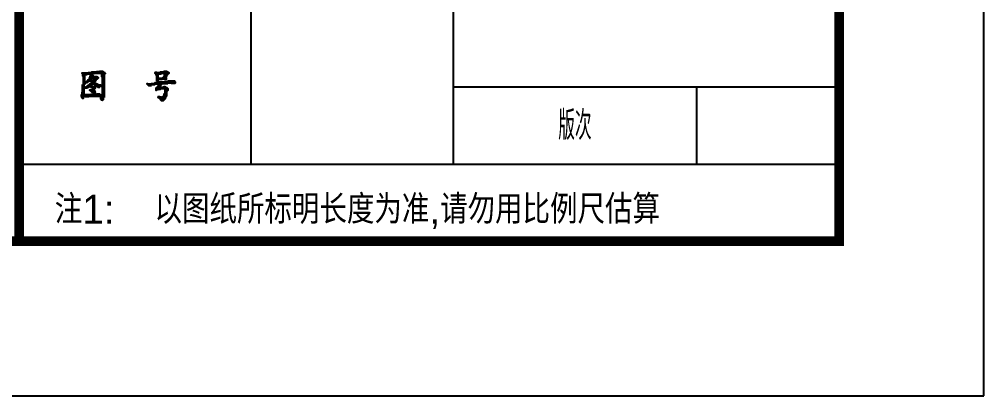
# Model space of a CAD drawing. Header units: inches. Extents: x -10386 to 73614, y -7144 to 52256.
# Drawn here: x 63614 to 73614, y -7144 to -3244 of the extents above; entities that cross this region are included whole.
import ezdxf
from ezdxf.enums import TextEntityAlignment as Align

# ---------------------------------------------------------------- set-up
doc = ezdxf.new("R2010")
doc.units = ezdxf.units.IN
doc.header["$MEASUREMENT"] = 0
doc.layers.add('TITLE_BLOCK_A1$0$TITLE', color=7, linetype='Continuous')
doc.styles.add('TITLE_BLOCK_A1$0$CHINESE(TITLE)', font='sa-rs.shx', dxfattribs={"bigfont": 'sa-hz.shx'})
doc.styles.add('TITLE_BLOCK_A1$0$PB-TITLE', font='romans.shx', dxfattribs={"width": 0.8, "height": 3, "bigfont": 'gbcbig.shx'})

msp = doc.modelspace()

# ---------------------------------------------------------------- linework, layer by layer
at = {"layer": 'TITLE_BLOCK_A1$0$TITLE'}
for p, q in [((73614.1, -7143.5), (73614.1, 52256.5)), ((66014.1, -3143.5), (66014.1, -4743.5)), ((68114.1, -3143.5), (68114.1, -4743.5)), ((68114.1, -3943.5), (72114.1, -3943.5)), ((70637.4, -3943.5), (70637.4, -4743.5)), ((63614.1, -4743.5), (72114.1, -4743.5)), ((-10385.9, -7143.5), (73614.1, -7143.5))]:
    msp.add_line(p, q, dxfattribs=at)
at = {"layer": 'TITLE_BLOCK_A1$0$TITLE', "const_width": 100}
for points in [[(-6785.9, 50656.5), (-6785.9, -5543.5), (72114.1, -5543.5), (72114.1, 50656.5), (-6785.9, 50656.5)], [(63614.1, 50656.5), (63614.1, -5543.5)]]:
    msp.add_lwpolyline(points, dxfattribs=at)
at = {"layer": 'TITLE_BLOCK_A1$0$TITLE'}
for points in [[(64444.6, -3782.1), (64477.5, -3782.1), (64482.9, -3787.5), (64488.4, -3787.5), (64417.3, -3787.5), (64411.8, -3793), (64362.6, -3793), (64444.6, -3793), (64493.9, -3793), (64499.3, -3798.5), (64417.3, -3798.5), (64335.3, -3798.5), (64329.8, -3798.5), (64324.3, -3804), (64264.2, -3804), (64346.2, -3804), (64428.2, -3804), (64504.8, -3804), (64504.8, -3809.4)], [(64264.2, -3798.5), (64275.1, -3798.5)], [(65117.7, -3782.1), (65139.6, -3782.1), (65145.1, -3787.5), (65150.5, -3787.5), (65106.8, -3787.5), (65101.3, -3793), (65074, -3793), (65156, -3793), (65161.5, -3793), (65166.9, -3798.5), (65084.9, -3798.5), (65019.3, -3798.5), (65019.3, -3804), (65101.3, -3804), (65166.9, -3804), (65161.5, -3809.4)], [(65019.3, -3793), (65041.2, -3793)], [(64264.2, -3809.4), (64346.2, -3809.4), (64373.6, -3809.4), (64362.6, -3809.4), (64362.6, -3814.9), (64362.6, -3858.6), (64368.1, -3858.6), (64368.1, -3820.4), (64373.6, -3820.4), (64373.6, -3858.6), (64379, -3858.6), (64428.2, -3858.6), (64422.8, -3864.1), (64390, -3864.1), (64384.5, -3869.6), (64411.8, -3869.6), (64406.4, -3875), (64384.5, -3875), (64379, -3880.5), (64406.4, -3880.5), (64400.9, -3886), (64346.2, -3886), (64351.7, -3880.5), (64368.1, -3880.5), (64318.9, -3880.5), (64313.4, -3886), (64335.3, -3886), (64329.8, -3891.5), (64313.4, -3891.5), (64307.9, -3896.9), (64302.5, -3896.9), (64324.3, -3896.9), (64313.4, -3896.9), (64313.4, -3902.4), (64297, -3902.4), (64297, -3907.9), (64302.5, -3907.9)], [(64269.6, -3814.9), (64269.6, -3831.3), (64275.1, -3836.8), (64275.1, -3814.9), (64275.1, -4066.5), (64269.6, -4066.5), (64269.6, -3984.4), (64269.6, -3918.8)], [(64280.6, -3814.9), (64280.6, -3896.9), (64280.6, -3979), (64280.6, -4055.5), (64280.6, -4044.6), (64286.1, -4044.6), (64286.1, -3962.5), (64286.1, -3880.5), (64286.1, -3814.9), (64291.5, -3814.9), (64291.5, -3891.5)], [(64297, -3814.9), (64318.9, -3814.9)], [(64318.9, -3880.5), (64329.8, -3869.6)], [(64329.8, -3864.1), (64329.8, -3875), (64335.3, -3875), (64335.3, -3864.1)], [(64357.1, -3814.9), (64357.1, -3864.1), (64351.7, -3869.6), (64351.7, -3875), (64351.7, -3820.4), (64351.7, -3836.8), (64346.2, -3836.8), (64346.2, -3875), (64340.7, -3875), (64340.7, -3853.2), (64335.3, -3858.6)], [(64357.1, -3891.5), (64395.4, -3891.5), (64390, -3896.9), (64362.6, -3896.9), (64362.6, -3902.4), (64400.9, -3902.4), (64406.4, -3907.9), (64411.8, -3907.9), (64357.1, -3907.9), (64351.7, -3913.3), (64346.2, -3913.3), (64422.8, -3913.3), (64428.2, -3918.8), (64433.7, -3918.8), (64390, -3918.8), (64395.4, -3924.3), (64455.6, -3924.3), (64461.1, -3929.7), (64466.5, -3929.7), (64400.9, -3929.7), (64406.4, -3935.2), (64466.5, -3935.2), (64466.5, -3940.7), (64417.3, -3940.7), (64428.2, -3940.7), (64428.2, -3946.1), (64450.1, -3946.1)], [(64362.6, -3880.5), (64351.7, -3869.6)], [(64379, -3820.4), (64379, -3836.8), (64384.5, -3831.3), (64384.5, -3825.8)], [(64400.9, -3836.8), (64417.3, -3836.8), (64422.8, -3842.2), (64428.2, -3842.2), (64395.4, -3842.2), (64390, -3847.7), (64379, -3847.7), (64433.7, -3847.7), (64433.7, -3853.2), (64379, -3853.2)], [(64461.1, -3809.4), (64466.5, -3809.4), (64466.5, -3836.8), (64472, -3842.2), (64472, -3809.4), (64472, -4082.9), (64477.5, -4082.9), (64477.5, -3809.4), (64482.9, -3809.4), (64482.9, -4077.4), (64488.4, -4071.9), (64488.4, -3809.4), (64493.9, -3809.4), (64493.9, -3891.5), (64493.9, -3973.5), (64493.9, -4055.5)], [(64499.3, -3809.4), (64499.3, -3814.9)], [(65177.9, -3880.5), (65216.2, -3880.5), (65221.6, -3886), (65227.1, -3886), (65156, -3886), (65150.5, -3891.5), (65117.7, -3891.5), (65199.8, -3891.5), (65227.1, -3891.5), (65232.6, -3896.9), (65150.5, -3896.9), (65068.5, -3896.9), (65046.6, -3896.9), (65041.2, -3902.4), (65019.3, -3902.4), (65101.3, -3902.4), (65183.4, -3902.4), (65232.6, -3902.4), (65227.1, -3907.9), (65188.8, -3907.9)], [(65024.8, -3809.4), (65030.2, -3809.4), (65084.9, -3809.4), (65052.1, -3809.4), (65052.1, -3814.9), (65052.1, -3880.5), (65046.6, -3880.5), (65046.6, -3814.9), (65041.2, -3814.9)], [(65030.2, -3814.9), (65030.2, -3820.4), (65035.7, -3825.8), (65035.7, -3814.9), (65035.7, -3864.1), (65041.2, -3869.6), (65041.2, -3880.5), (65041.2, -3820.4)], [(65084.9, -3853.2), (65090.4, -3853.2), (65095.9, -3858.6), (65057.6, -3858.6), (65057.6, -3864.1), (65095.9, -3864.1), (65090.4, -3869.6), (65057.6, -3869.6)], [(65117.7, -3814.9), (65117.7, -3864.1), (65112.3, -3864.1), (65112.3, -3836.8), (65112.3, -3847.7), (65106.8, -3847.7), (65106.8, -3864.1), (65101.3, -3864.1), (65101.3, -3853.2), (65095.9, -3853.2)], [(65123.2, -3809.4), (65123.2, -3864.1), (65128.7, -3864.1), (65128.7, -3809.4), (65134.1, -3809.4), (65134.1, -3864.1), (65139.6, -3864.1), (65139.6, -3847.7)], [(65139.6, -3809.4), (65139.6, -3836.8), (65139.6, -3825.8), (65145.1, -3825.8), (65145.1, -3809.4), (65150.5, -3809.4), (65150.5, -3820.4), (65156, -3814.9), (65156, -3809.4)], [(64346.2, -3918.8), (64373.6, -3918.8), (64368.1, -3924.3), (64335.3, -3924.3), (64329.8, -3929.7), (64362.6, -3929.7), (64357.1, -3935.2), (64318.9, -3935.2), (64313.4, -3940.7), (64346.2, -3940.7), (64335.3, -3940.7), (64335.3, -3946.1), (64302.5, -3946.1), (64297, -3951.6), (64291.5, -3951.6), (64329.8, -3951.6), (64313.4, -3951.6), (64313.4, -3957.1), (64291.5, -3957.1)], [(64340.7, -3973.5), (64362.6, -3973.5), (64368.1, -3979), (64390, -3979), (64340.7, -3979), (64351.7, -3979), (64351.7, -3984.4), (64395.4, -3984.4), (64400.9, -3989.9), (64362.6, -3989.9), (64362.6, -3995.4), (64400.9, -3995.4), (64400.9, -4000.8), (64373.6, -4000.8), (64384.5, -4000.8), (64384.5, -4006.3), (64400.9, -4006.3), (64400.9, -4011.8), (64390, -4011.8)], [(64357.1, -3940.7), (64390, -3940.7), (64395.4, -3946.1), (64357.1, -3946.1), (64362.6, -3951.6), (64400.9, -3951.6), (64400.9, -3957.1), (64373.6, -3957.1), (64379, -3962.5), (64400.9, -3962.5), (64395.4, -3968), (64384.5, -3968)], [(64937.3, -3907.9), (64942.7, -3907.9), (64948.2, -3913.3), (64937.3, -3913.3), (65019.3, -3913.3), (65084.9, -3913.3), (65084.9, -3918.8), (65084.9, -3924.3), (65079.4, -3929.7), (65079.4, -3935.2), (65079.4, -3907.9), (65084.9, -3907.9)], [(64942.7, -3918.8), (65019.3, -3918.8), (65002.9, -3918.8), (65002.9, -3924.3), (64948.2, -3924.3), (64953.7, -3929.7), (64986.5, -3929.7)], [(64981, -3907.9), (65063, -3907.9), (65145.1, -3907.9), (65156, -3907.9)], [(65112.3, -3940.7), (65123.2, -3940.7), (65128.7, -3946.1), (65134.1, -3946.1), (65106.8, -3946.1), (65101.3, -3951.6), (65074, -3951.6), (65145.1, -3951.6), (65145.1, -3957.1), (65063, -3957.1), (65030.2, -3957.1), (65030.2, -3962.5), (65030.2, -3979), (65035.7, -3979), (65035.7, -3951.6), (65035.7, -3962.5), (65041.2, -3962.5), (65041.2, -3979)], [(65052.1, -3929.7), (65052.1, -3973.5), (65046.6, -3973.5), (65046.6, -3946.1), (65041.2, -3951.6)], [(65057.6, -3918.8), (65057.6, -3968), (65063, -3968), (65063, -3918.8), (65068.5, -3918.8), (65068.5, -3968), (65074, -3968), (65079.4, -3968), (65074, -3962.5), (65156, -3962.5), (65156, -3968), (65156, -3979), (65150.5, -3984.4), (65150.5, -3957.1), (65156, -3957.1)], [(65074, -3918.8), (65074, -3935.2)], [(65117.7, -3968), (65123.2, -3968), (65123.2, -4050), (65123.2, -4071.9), (65117.7, -4077.4), (65117.7, -4017.2), (65117.7, -4033.6), (65112.3, -4033.6), (65112.3, -4082.9), (65106.8, -4088.3), (65106.8, -4039.1), (65106.8, -4055.5), (65101.3, -4055.5), (65101.3, -4088.3), (65095.9, -4088.3), (65095.9, -4055.5), (65090.4, -4050)], [(65128.7, -3968), (65128.7, -4050), (65128.7, -4061), (65134.1, -4055.5), (65134.1, -3973.5), (65134.1, -3968), (65139.6, -3968), (65139.6, -4039.1), (65139.6, -3995.4), (65145.1, -3995.4), (65145.1, -3968)], [(64264.2, -4000.8), (64264.2, -4055.5), (64264.2, -4044.6), (64258.7, -4044.6), (64258.7, -4022.7)], [(64417.3, -4017.2), (64444.6, -4017.2), (64450.1, -4022.7), (64368.1, -4022.7), (64357.1, -4022.7), (64351.7, -4028.2), (64291.5, -4028.2), (64373.6, -4028.2), (64455.6, -4028.2), (64461.1, -4028.2), (64466.5, -4033.6), (64384.5, -4033.6), (64302.5, -4033.6), (64291.5, -4033.6), (64291.5, -4039.1), (64373.6, -4039.1), (64455.6, -4039.1), (64466.5, -4039.1), (64466.5, -4044.6), (64466.5, -4082.9), (64466.5, -4071.9), (64461.1, -4071.9), (64461.1, -4044.6), (64455.6, -4044.6)], [(64297, -4044.6), (64335.3, -4044.6)], [(64450.1, -4044.6), (64455.6, -4050)], [(65052.1, -4044.6), (65068.5, -4044.6), (65074, -4050), (65084.9, -4050), (65052.1, -4050), (65057.6, -4055.5), (65090.4, -4055.5), (65090.4, -4061), (65068.5, -4061), (65068.5, -4066.5), (65090.4, -4066.5), (65090.4, -4071.9), (65074, -4071.9), (65079.4, -4077.4), (65090.4, -4077.4), (65090.4, -4082.9), (65090.4, -4088.3), (65079.4, -4077.4)]]:
    msp.add_lwpolyline(points, dxfattribs=at)

# ---------------------------------------------------------------- texts
at = {"layer": 'TITLE_BLOCK_A1$0$TITLE', "linetype": 'Continuous', "style": 'TITLE_BLOCK_A1$0$CHINESE(TITLE)'}
for s, p in [('注1: ', (63981.8, -5212.4)), ('以图纸所标明长度为准,请勿用比例尺估算', (65016.4, -5212.4))]:
    msp.add_text(s, height=300, dxfattribs=at).set_placement(p, align=Align.MIDDLE_LEFT)
at = {"layer": 'TITLE_BLOCK_A1$0$TITLE', "insert": (69375.8, -4343.5), "char_height": 300, "width": 2523.261, "attachment_point": 5, "style": 'TITLE_BLOCK_A1$0$PB-TITLE'}
msp.add_mtext('版次', dxfattribs=at)

doc.saveas('drawing.dxf')
